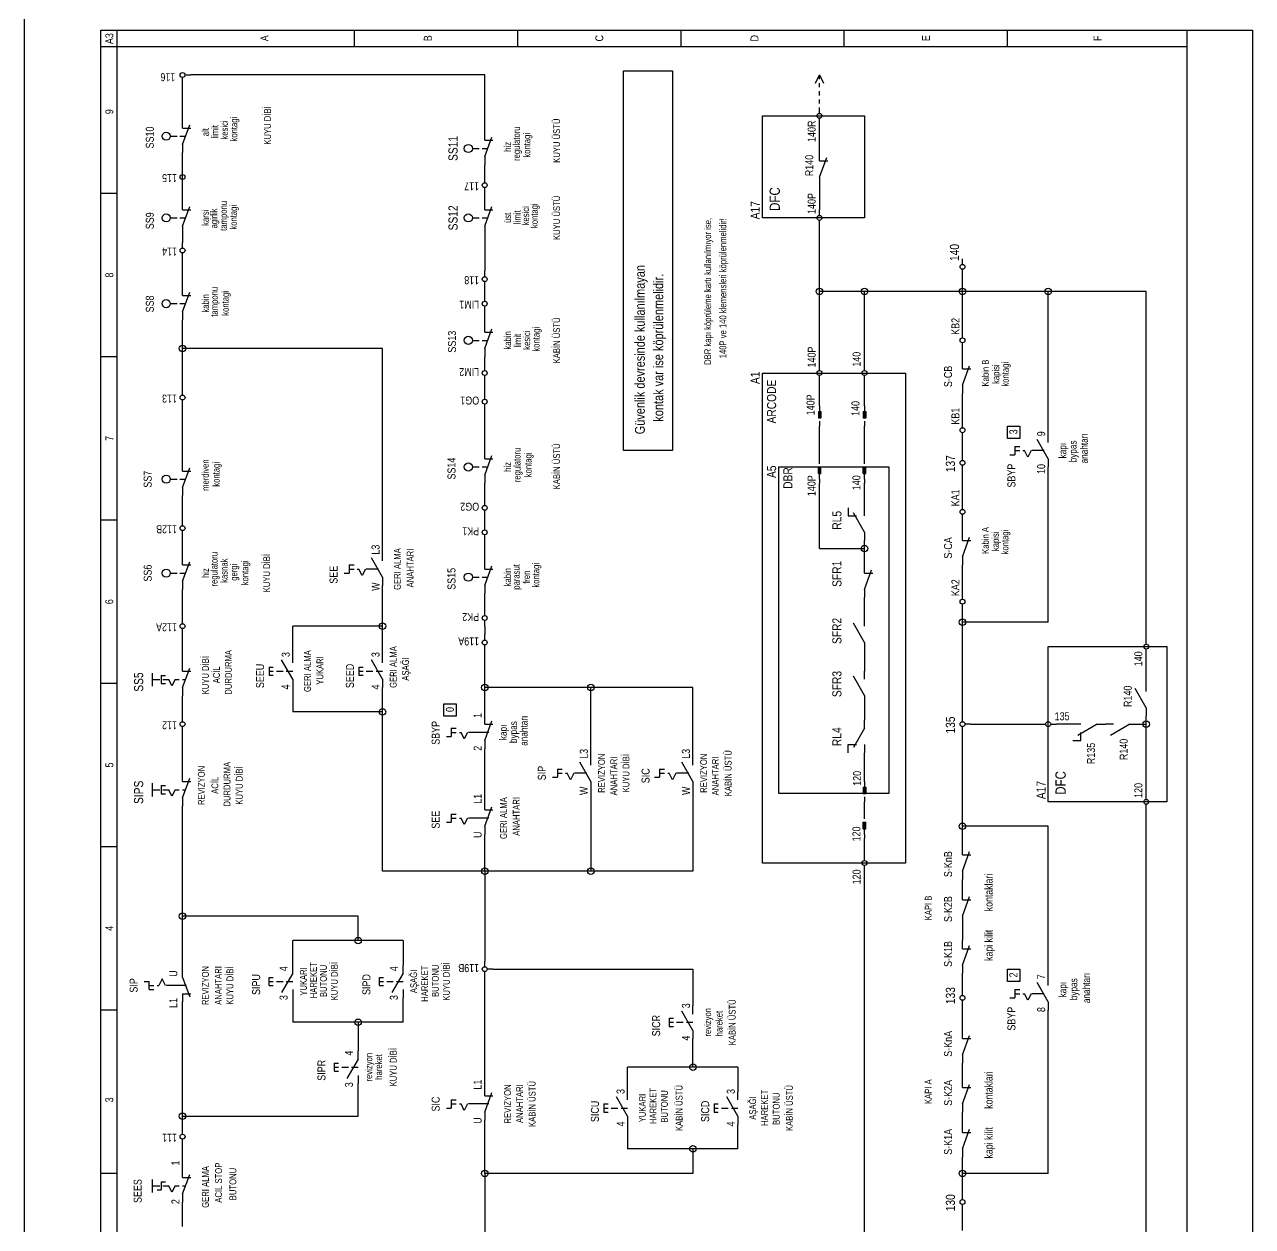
# Model space of a CAD drawing. Header units: centimetres. Extents: x 0 to 13208, y -30 to 2970.
# Drawn here: x 11093 to 11804, y 323 to 1019 of the extents above; entities that cross this region are included whole.
import ezdxf
from ezdxf.enums import TextEntityAlignment as Align

# ---------------------------------------------------------------- set-up
doc = ezdxf.new("R2010")
doc.units = ezdxf.units.CM
for name, color, linetype in [('SCOTT-CERCEVE', 7, 'CONTINUOUS'), ('SCOTT-ELEKTRIK', 3, 'CONTINUOUS'), ('SCOTT-ELEKTRIK-YAZI', 4, 'CONTINUOUS')]:
    doc.layers.add(name, color=color, linetype=linetype)
doc.styles.get("Standard").update_dxf_attribs({"font": 'arial.ttf', "width": 0.8})

msp = doc.modelspace()

# ---------------------------------------------------------------- linework, layer by layer
at = {"layer": 'SCOTT-CERCEVE'}
msp.add_line((11092.9, 0), (11092.9, 2970), dxfattribs=at)
at = {"layer": 'SCOTT-ELEKTRIK'}
for p, q in [((11137.09, 70.2), (11137.09, 1015.95)), ((11137.09, 1015.95), (11803.84, 1015.95)), ((11146.55, 79.66), (11146.55, 1015.95)), ((11283.68, 1015.95), (11283.68, 1006.5)), ((11378.25, 1015.95), (11378.25, 1006.5)), ((11472.83, 1015.95), (11472.83, 1006.5)), ((11567.41, 1006.5), (11567.41, 1015.95)), ((11661.98, 1006.5), (11661.98, 1015.95)), ((11766.01, 70.2), (11766.01, 1015.95)), ((11803.84, 1015.95), (11803.84, 70.2)), ((11137.09, 1006.5), (11766.01, 1006.5)), ((11184.38, 985.22), (11184.38, 988.53)), ((11185.79, 989.94), (11189.1, 989.94)), ((11359.34, 989.94), (11189.1, 989.94)), ((11359.34, 956.84), (11359.34, 989.94)), ((11439.73, 772.42), (11439.73, 992.31)), ((11439.73, 992.31), (11468.1, 992.31)), ((11468.1, 992.31), (11468.1, 772.42)), ((11550.86, 985.22), (11553.22, 989.94)), ((11553.22, 987.58), (11553.22, 989.94)), ((11553.22, 989.94), (11555.58, 985.22)), ((11184.38, 963.94), (11184.38, 985.22)), ((11553.22, 982.85), (11553.22, 985.22)), ((11553.22, 978.12), (11553.22, 980.49)), ((11553.22, 973.39), (11553.22, 975.76)), ((11553.22, 967.72), (11553.22, 971.03)), ((11184.38, 959.21), (11184.38, 963.94)), ((11184.38, 949.75), (11188.51, 961.1)), ((11520.12, 907.19), (11520.12, 966.3)), ((11520.12, 966.3), (11579.23, 966.3)), ((11553.22, 961.57), (11553.22, 964.88)), ((11553.22, 945.02), (11553.22, 961.57)), ((11579.23, 966.3), (11579.23, 907.19)), ((11177.29, 954.48), (11181.18, 954.48)), ((11182.86, 954.48), (11186.1, 954.48)), ((11184.38, 959.21), (11189.1, 959.21)), ((11359.34, 952.11), (11359.34, 956.84)), ((11359.34, 942.66), (11363.47, 954.01)), ((11184.38, 949.75), (11184.38, 945.02)), ((11352.25, 947.39), (11356.14, 947.39)), ((11357.83, 947.39), (11361.06, 947.39)), ((11359.34, 952.11), (11364.07, 952.11)), ((11184.38, 935.56), (11184.38, 945.02)), ((11359.34, 942.66), (11359.34, 937.93)), ((11553.22, 940.29), (11553.22, 945.02)), ((11553.22, 930.84), (11557.35, 942.18)), ((11553.22, 940.29), (11557.95, 940.29)), ((11184.38, 932.25), (11184.38, 935.56)), ((11184.38, 926.11), (11184.38, 933.2)), ((11359.34, 930.84), (11359.34, 937.93)), ((11184.38, 926.11), (11184.38, 929.42)), ((11184.38, 916.65), (11184.38, 926.11)), ((11359.34, 927.52), (11359.34, 930.84)), ((11359.34, 921.38), (11359.34, 924.69)), ((11553.22, 930.84), (11553.22, 926.11)), ((11553.22, 926.11), (11553.22, 911.92)), ((11146.55, 921.38), (11137.09, 921.38)), ((11359.34, 916.65), (11359.34, 921.38)), ((11184.38, 911.92), (11184.38, 916.65)), ((11184.38, 902.46), (11188.51, 913.81)), ((11184.38, 911.92), (11189.1, 911.92)), ((11359.34, 911.92), (11359.34, 916.65)), ((11359.34, 902.46), (11363.47, 913.81)), ((11359.34, 911.92), (11364.07, 911.92)), ((11553.22, 908.61), (11553.22, 911.92)), ((11177.29, 907.19), (11181.18, 907.19)), ((11182.86, 907.19), (11186.1, 907.19)), ((11352.25, 907.19), (11356.14, 907.19)), ((11357.83, 907.19), (11361.06, 907.19)), ((11579.23, 907.19), (11520.12, 907.19)), ((11553.22, 902.46), (11553.22, 905.77)), ((11184.38, 902.46), (11184.38, 897.73)), ((11184.38, 897.73), (11184.38, 893)), ((11359.34, 902.46), (11359.34, 897.73)), ((11359.34, 897.73), (11359.34, 876.45)), ((11553.22, 864.63), (11553.22, 902.46)), ((11184.38, 889.69), (11184.38, 893)), ((11184.38, 883.55), (11184.38, 886.86)), ((11184.38, 867), (11184.38, 883.55)), ((11184.38, 867), (11184.38, 883.55)), ((11635.97, 880.24), (11635.97, 883.55)), ((11359.34, 873.14), (11359.34, 876.45)), ((11635.97, 874.09), (11635.97, 877.4)), ((11359.34, 867), (11359.34, 870.31)), ((11635.97, 864.63), (11635.97, 874.09)), ((11184.38, 862.27), (11184.38, 867)), ((11184.38, 852.81), (11188.51, 864.16)), ((11184.38, 862.27), (11189.1, 862.27)), ((11359.34, 862.27), (11359.34, 867)), ((11359.34, 858.96), (11359.34, 862.27)), ((11553.22, 822.07), (11553.22, 864.63)), ((11579.23, 864.63), (11553.22, 864.63)), ((11579.23, 822.07), (11579.23, 864.63)), ((11635.97, 864.63), (11579.23, 864.63)), ((11635.97, 840.99), (11635.97, 864.63)), ((11685.62, 864.63), (11635.97, 864.63)), ((11685.62, 781.88), (11685.62, 864.63)), ((11742.37, 864.63), (11685.62, 864.63)), ((11742.37, 663.66), (11742.37, 864.63)), ((11177.29, 857.54), (11181.18, 857.54)), ((11182.86, 857.54), (11186.1, 857.54)), ((11359.34, 852.81), (11359.34, 856.12)), ((11184.38, 852.81), (11184.38, 848.08)), ((11184.38, 831.53), (11184.38, 848.08)), ((11359.34, 845.72), (11359.34, 852.81)), ((11359.34, 840.99), (11359.34, 845.72)), ((11359.34, 831.53), (11363.47, 842.88)), ((11359.34, 840.99), (11364.07, 840.99)), ((11635.97, 837.68), (11635.97, 840.99)), ((11352.25, 836.26), (11356.14, 836.26)), ((11357.83, 836.26), (11361.06, 836.26)), ((11635.97, 831.53), (11635.97, 834.84)), ((11146.55, 826.8), (11137.09, 826.8)), ((11300.23, 831.53), (11184.38, 831.53)), ((11184.38, 807.89), (11184.38, 831.53)), ((11300.23, 713.31), (11300.23, 831.53)), ((11359.34, 831.53), (11359.34, 826.8)), ((11359.34, 822.07), (11359.34, 826.8)), ((11635.97, 824.44), (11635.97, 831.53)), ((11359.34, 818.76), (11359.34, 822.07)), ((11553.22, 818.76), (11553.22, 822.07)), ((11579.23, 818.76), (11579.23, 822.07)), ((11635.97, 819.71), (11635.97, 824.44)), ((11635.97, 810.25), (11640.1, 821.6)), ((11635.97, 819.71), (11640.7, 819.71)), ((11359.34, 812.62), (11359.34, 815.93)), ((11359.34, 805.52), (11359.34, 812.62)), ((11520.12, 533.62), (11520.12, 817.34)), ((11520.12, 817.34), (11602.87, 817.34)), ((11553.22, 812.62), (11553.22, 815.93)), ((11553.22, 800.79), (11553.22, 812.62)), ((11579.23, 812.62), (11579.23, 815.93)), ((11579.23, 800.79), (11579.23, 812.62)), ((11602.87, 817.34), (11602.87, 533.62)), ((11184.38, 804.58), (11184.38, 807.89)), ((11359.34, 802.21), (11359.34, 805.52)), ((11635.97, 810.25), (11635.97, 805.52)), ((11635.97, 788.97), (11635.97, 805.52)), ((11184.38, 798.43), (11184.38, 801.74)), ((11184.38, 765.33), (11184.38, 798.43)), ((11359.34, 796.07), (11359.34, 799.38)), ((11553.22, 798.43), (11553.22, 800.79)), ((11553.22, 798.43), (11553.22, 791.34)), ((11579.23, 798.43), (11579.23, 800.79)), ((11579.23, 798.43), (11579.23, 791.34)), ((11359.34, 772.42), (11359.34, 796.07)), ((11552.51, 795.12), (11552.51, 791.34)), ((11552.51, 795.12), (11553.93, 795.12)), ((11552.51, 791.34), (11553.93, 791.34)), ((11552.75, 795.12), (11552.75, 791.34)), ((11552.98, 795.12), (11552.98, 791.34)), ((11553.22, 789.44), (11553.22, 786.61)), ((11553.46, 795.12), (11553.46, 791.34)), ((11553.69, 795.12), (11553.69, 791.34)), ((11553.93, 795.12), (11553.93, 791.34)), ((11578.52, 795.12), (11578.52, 791.34)), ((11578.52, 795.12), (11579.94, 795.12)), ((11578.52, 791.34), (11579.94, 791.34)), ((11578.75, 795.12), (11578.75, 791.34)), ((11578.99, 795.12), (11578.99, 791.34)), ((11579.23, 789.44), (11579.23, 786.61)), ((11579.46, 795.12), (11579.46, 791.34)), ((11579.7, 795.12), (11579.7, 791.34)), ((11579.94, 795.12), (11579.94, 791.34)), ((11553.22, 767.69), (11553.22, 786.61)), ((11579.23, 767.69), (11579.23, 786.61)), ((11635.97, 785.66), (11635.97, 788.97)), ((11635.97, 779.51), (11635.97, 782.82)), ((11661.98, 779.51), (11661.98, 786.61)), ((11661.98, 786.61), (11669.07, 786.61)), ((11669.07, 786.61), (11669.07, 779.51)), ((11635.97, 770.06), (11635.97, 779.51)), ((11669.07, 779.51), (11661.98, 779.51)), ((11685.62, 767.69), (11679.17, 778.88)), ((11685.62, 777.15), (11685.62, 781.88)), ((11359.34, 767.69), (11359.34, 772.42)), ((11359.34, 758.23), (11363.47, 769.58)), ((11468.1, 772.42), (11439.73, 772.42)), ((11635.97, 766.75), (11635.97, 770.06)), ((11663.4, 770.06), (11666.24, 770.06)), ((11666.24, 774.79), (11669.07, 774.79)), ((11666.24, 774.79), (11666.24, 770.06)), ((11666.24, 772.42), (11669.07, 772.42)), ((11670.97, 772.42), (11671.91, 772.42)), ((11673.8, 768.64), (11671.91, 772.42)), ((11675.69, 772.42), (11673.8, 768.64)), ((11683.26, 772.42), (11676.17, 772.42)), ((11184.38, 760.6), (11184.38, 765.33)), ((11184.38, 751.14), (11188.51, 762.49)), ((11352.25, 762.96), (11356.14, 762.96)), ((11357.83, 762.96), (11361.06, 762.96)), ((11359.34, 767.69), (11364.07, 767.69)), ((11529.58, 573.81), (11529.58, 762.96)), ((11529.58, 762.96), (11593.41, 762.96)), ((11552.51, 762.96), (11553.93, 762.96)), ((11552.51, 759.18), (11552.51, 762.96)), ((11552.75, 759.18), (11552.75, 762.96)), ((11552.98, 759.18), (11552.98, 762.96)), ((11553.22, 764.86), (11553.22, 767.69)), ((11553.22, 755.87), (11553.22, 762.96)), ((11553.46, 759.18), (11553.46, 762.96)), ((11553.69, 759.18), (11553.69, 762.96)), ((11553.93, 759.18), (11553.93, 762.96)), ((11578.52, 762.96), (11579.94, 762.96)), ((11578.52, 759.18), (11578.52, 762.96)), ((11578.75, 759.18), (11578.75, 762.96)), ((11578.99, 759.18), (11578.99, 762.96)), ((11579.23, 764.86), (11579.23, 767.69)), ((11579.23, 755.87), (11579.23, 762.96)), ((11579.46, 759.18), (11579.46, 762.96)), ((11579.7, 759.18), (11579.7, 762.96)), ((11579.94, 759.18), (11579.94, 762.96)), ((11593.41, 762.96), (11593.41, 573.81)), ((11635.97, 760.6), (11635.97, 763.91)), ((11685.62, 767.69), (11685.62, 762.96)), ((11685.62, 673.12), (11685.62, 762.96)), ((11177.29, 755.87), (11181.18, 755.87)), ((11182.86, 755.87), (11186.1, 755.87)), ((11184.38, 760.6), (11189.1, 760.6)), ((11359.34, 758.23), (11359.34, 753.51)), ((11552.51, 759.18), (11553.93, 759.18)), ((11553.22, 755.87), (11553.22, 753.51)), ((11578.52, 759.18), (11579.94, 759.18)), ((11579.23, 755.87), (11579.23, 753.51)), ((11635.97, 741.68), (11635.97, 760.6)), ((11184.38, 751.14), (11184.38, 746.41)), ((11359.34, 744.05), (11359.34, 753.51)), ((11553.22, 715.68), (11553.22, 753.51)), ((11579.23, 739.32), (11579.23, 753.51)), ((11184.38, 732.23), (11184.38, 746.41)), ((11359.34, 740.74), (11359.34, 744.05)), ((11635.97, 738.37), (11635.97, 741.68)), ((11359.34, 734.59), (11359.34, 737.9)), ((11359.34, 729.86), (11359.34, 734.59)), ((11569.77, 739.32), (11569.77, 734.59)), ((11569.77, 734.59), (11574.5, 734.59)), ((11579.23, 725.13), (11572.77, 736.32)), ((11579.23, 734.59), (11579.23, 739.32)), ((11635.97, 732.23), (11635.97, 735.54)), ((11146.55, 732.23), (11137.09, 732.23)), ((11184.38, 728.92), (11184.38, 732.23)), ((11184.38, 722.77), (11184.38, 726.08)), ((11359.34, 726.55), (11359.34, 729.86)), ((11635.97, 725.13), (11635.97, 732.23)), ((11184.38, 710.95), (11184.38, 722.77)), ((11359.34, 720.4), (11359.34, 723.71)), ((11359.34, 708.58), (11359.34, 720.4)), ((11579.23, 725.13), (11579.23, 720.4)), ((11579.23, 715.68), (11579.23, 720.4)), ((11635.97, 720.4), (11635.97, 725.13)), ((11635.97, 710.95), (11640.1, 722.3)), ((11635.97, 720.4), (11640.7, 720.4)), ((11184.38, 706.22), (11184.38, 710.95)), ((11300.23, 708.58), (11300.23, 713.31)), ((11553.22, 715.68), (11579.23, 715.68)), ((11579.23, 706.22), (11579.23, 715.68)), ((11635.97, 710.95), (11635.97, 706.22)), ((11184.38, 696.76), (11188.51, 708.11)), ((11184.38, 706.22), (11189.1, 706.22)), ((11280.84, 706.22), (11283.68, 706.22)), ((11280.84, 706.22), (11280.84, 701.49)), ((11280.84, 703.85), (11283.68, 703.85)), ((11285.57, 703.85), (11286.52, 703.85)), ((11288.41, 700.07), (11286.52, 703.85)), ((11290.3, 703.85), (11288.41, 700.07)), ((11297.87, 703.85), (11290.77, 703.85)), ((11300.23, 699.13), (11293.77, 710.31)), ((11359.34, 703.85), (11359.34, 708.58)), ((11359.34, 694.4), (11363.47, 705.75)), ((11359.34, 703.85), (11364.07, 703.85)), ((11579.23, 701.49), (11579.23, 706.22)), ((11635.97, 689.67), (11635.97, 706.22)), ((11177.29, 701.49), (11181.18, 701.49)), ((11182.86, 701.49), (11186.1, 701.49)), ((11184.38, 696.76), (11184.38, 692.03)), ((11278, 701.49), (11280.84, 701.49)), ((11300.23, 699.13), (11300.23, 694.4)), ((11352.25, 699.13), (11356.14, 699.13)), ((11357.83, 699.13), (11361.06, 699.13)), ((11579.23, 692.03), (11583.36, 703.38)), ((11579.23, 701.49), (11583.96, 701.49)), ((11184.38, 675.48), (11184.38, 692.03)), ((11300.23, 670.75), (11300.23, 694.4)), ((11359.34, 694.4), (11359.34, 689.67)), ((11359.34, 680.21), (11359.34, 689.67)), ((11579.23, 692.03), (11579.23, 687.3)), ((11635.97, 686.36), (11635.97, 689.67)), ((11579.23, 675.48), (11579.23, 687.3)), ((11635.97, 680.21), (11635.97, 683.52)), ((11184.38, 672.17), (11184.38, 675.48)), ((11359.34, 676.9), (11359.34, 680.21)), ((11579.23, 670.75), (11579.23, 675.48)), ((11635.97, 673.12), (11635.97, 680.21)), ((11184.38, 666.02), (11184.38, 669.33)), ((11248.21, 654.2), (11248.21, 670.75)), ((11300.23, 670.75), (11248.21, 670.75)), ((11300.23, 654.2), (11300.23, 670.75)), ((11359.34, 670.75), (11359.34, 674.06)), ((11359.34, 670.75), (11359.34, 666.02)), ((11579.23, 661.3), (11572.77, 672.48)), ((11685.62, 673.12), (11635.97, 673.12)), ((11635.97, 618.74), (11635.97, 673.12)), ((11184.38, 649.38), (11184.38, 666.02)), ((11359.34, 662.71), (11359.34, 666.02)), ((11579.23, 661.3), (11579.23, 656.57)), ((11742.37, 660.35), (11742.37, 663.66)), ((11248.21, 649.47), (11248.21, 654.2)), ((11300.23, 649.47), (11300.23, 654.2)), ((11359.34, 656.57), (11359.34, 659.88)), ((11359.34, 635.29), (11359.34, 656.57)), ((11579.23, 656.57), (11579.23, 644.74)), ((11685.62, 569.08), (11685.62, 658.93)), ((11685.62, 658.93), (11754.19, 658.93)), ((11742.37, 654.2), (11742.37, 657.51)), ((11742.37, 637.65), (11742.37, 654.2)), ((11754.19, 658.93), (11754.19, 569.08)), ((11184.38, 644.65), (11184.38, 649.38)), ((11234.5, 647.11), (11236.86, 647.11)), ((11234.5, 647.11), (11234.5, 642.38)), ((11248.21, 640.02), (11241.75, 651.2)), ((11286.52, 647.11), (11288.88, 647.11)), ((11286.52, 647.11), (11286.52, 642.38)), ((11300.23, 640.02), (11293.77, 651.2)), ((11166.96, 636.06), (11166.96, 643.62)), ((11166.97, 639.92), (11171.13, 639.92)), ((11172.08, 642.29), (11174.44, 642.29)), ((11172.08, 642.29), (11172.08, 637.56)), ((11173.03, 639.92), (11176.34, 639.92)), ((11178.23, 636.14), (11176.34, 639.92)), ((11180.12, 639.92), (11178.23, 636.14)), ((11180.12, 639.92), (11182.48, 639.92)), ((11184.38, 635.19), (11188.51, 646.54)), ((11184.38, 644.65), (11189.1, 644.65)), ((11184.38, 639.92), (11186.08, 639.92)), ((11234.5, 644.74), (11236.86, 644.74)), ((11234.5, 642.38), (11236.86, 642.38)), ((11238.76, 644.74), (11242.54, 644.74)), ((11244.43, 644.74), (11248.21, 644.74)), ((11248.21, 640.02), (11248.21, 635.29)), ((11286.52, 644.74), (11288.88, 644.74)), ((11286.52, 642.38), (11288.88, 642.38)), ((11290.77, 644.74), (11294.56, 644.74)), ((11296.45, 644.74), (11300.23, 644.74)), ((11300.23, 640.02), (11300.23, 635.29)), ((11579.23, 630.56), (11572.77, 641.75)), ((11579.23, 640.02), (11579.23, 644.74)), ((11146.55, 637.65), (11137.09, 637.65)), ((11172.08, 637.56), (11174.44, 637.56)), ((11184.38, 635.19), (11184.38, 630.46)), ((11248.21, 635.29), (11248.21, 621.1)), ((11300.23, 621.1), (11300.23, 635.29)), ((11359.34, 618.74), (11359.34, 635.29)), ((11420.81, 635.29), (11359.34, 635.29)), ((11479.92, 635.29), (11420.81, 635.29)), ((11420.81, 595.09), (11420.81, 635.29)), ((11479.92, 595.09), (11479.92, 635.29)), ((11742.37, 623.46), (11735.91, 634.65)), ((11742.37, 632.92), (11742.37, 637.65)), ((11184.38, 618.74), (11184.38, 630.46)), ((11335.7, 618.74), (11335.7, 625.83)), ((11335.7, 625.83), (11342.79, 625.83)), ((11342.79, 625.83), (11342.79, 618.74)), ((11579.23, 630.56), (11579.23, 625.83)), ((11579.23, 625.83), (11579.23, 616.37)), ((11184.38, 615.43), (11184.38, 618.74)), ((11300.23, 621.1), (11248.21, 621.1)), ((11300.23, 528.89), (11300.23, 621.1)), ((11342.79, 618.74), (11335.7, 618.74)), ((11359.34, 614.01), (11359.34, 618.74)), ((11635.97, 615.43), (11635.97, 618.74)), ((11742.37, 623.46), (11742.37, 618.74)), ((11742.37, 614.01), (11742.37, 618.74)), ((11184.38, 609.28), (11184.38, 612.59)), ((11339.95, 611.64), (11342.79, 611.64)), ((11339.95, 611.64), (11339.95, 606.91)), ((11359.34, 604.55), (11363.47, 615.9)), ((11359.34, 614.01), (11364.07, 614.01)), ((11579.23, 611.64), (11572.77, 600.45)), ((11579.23, 611.64), (11579.23, 616.37)), ((11635.97, 609.28), (11635.97, 612.59)), ((11640.7, 614.01), (11637.39, 614.01)), ((11640.7, 614.01), (11680.9, 614.01)), ((11680.9, 614.01), (11684.21, 614.01)), ((11687.04, 614.01), (11690.35, 614.01)), ((11699.81, 614.01), (11690.35, 614.01)), ((11704.54, 614.01), (11699.81, 614.01)), ((11714, 614.01), (11702.81, 607.55)), ((11714, 614.01), (11718.73, 614.01)), ((11723.46, 614.01), (11718.73, 614.01)), ((11732.91, 614.01), (11721.72, 607.55)), ((11732.91, 614.01), (11737.64, 614.01)), ((11737.64, 614.01), (11742.37, 614.01)), ((11742.37, 573.81), (11742.37, 614.01)), ((11184.38, 585.54), (11184.38, 609.28)), ((11337.11, 606.91), (11339.95, 606.91)), ((11339.95, 609.28), (11342.79, 609.28)), ((11344.68, 609.28), (11345.63, 609.28)), ((11347.52, 605.5), (11345.63, 609.28)), ((11349.41, 609.28), (11347.52, 605.5)), ((11361.7, 609.28), (11349.88, 609.28)), ((11359.34, 604.55), (11359.34, 599.82)), ((11635.97, 554.9), (11635.97, 609.28)), ((11699.81, 604.55), (11704.54, 604.55)), ((11704.54, 604.55), (11704.54, 609.28)), ((11359.34, 569.08), (11359.34, 599.82)), ((11569.77, 597.46), (11569.77, 602.19)), ((11569.77, 602.19), (11574.5, 602.19)), ((11579.23, 602.19), (11579.23, 597.46)), ((11579.23, 583.27), (11579.23, 597.46)), ((11420.81, 580.91), (11414.35, 592.09)), ((11420.81, 590.36), (11420.81, 595.09)), ((11479.92, 580.91), (11473.46, 592.09)), ((11479.92, 590.36), (11479.92, 595.09)), ((11184.38, 580.81), (11184.38, 585.54)), ((11398.59, 583.27), (11401.43, 583.27)), ((11401.43, 588), (11404.26, 588)), ((11401.43, 588), (11401.43, 583.27)), ((11401.43, 585.63), (11404.26, 585.63)), ((11406.15, 585.63), (11407.1, 585.63)), ((11408.99, 581.85), (11407.1, 585.63)), ((11410.88, 585.63), (11408.99, 581.85)), ((11418.45, 585.63), (11411.36, 585.63)), ((11457.7, 583.27), (11460.54, 583.27)), ((11460.54, 588), (11463.37, 588)), ((11460.54, 588), (11460.54, 583.27)), ((11460.54, 585.63), (11463.37, 585.63)), ((11465.26, 585.63), (11466.21, 585.63)), ((11468.1, 581.85), (11466.21, 585.63)), ((11469.99, 585.63), (11468.1, 581.85)), ((11477.56, 585.63), (11470.47, 585.63)), ((11579.23, 580.91), (11579.23, 583.27)), ((11166.96, 572.22), (11166.96, 579.79)), ((11166.97, 576.08), (11171.13, 576.08)), ((11172.08, 578.45), (11174.44, 578.45)), ((11172.08, 578.45), (11172.08, 573.72)), ((11173.03, 576.08), (11176.34, 576.08)), ((11178.23, 572.3), (11176.34, 576.08)), ((11180.12, 576.08), (11178.23, 572.3)), ((11180.12, 576.08), (11182.48, 576.08)), ((11184.38, 571.35), (11188.51, 582.7)), ((11184.38, 580.81), (11189.1, 580.81)), ((11184.38, 576.08), (11186.08, 576.08)), ((11420.81, 580.91), (11420.81, 576.18)), ((11420.81, 576.18), (11420.81, 528.89)), ((11479.92, 580.91), (11479.92, 576.18)), ((11479.92, 576.18), (11479.92, 528.89)), ((11578.52, 577.6), (11578.52, 573.81)), ((11578.52, 577.6), (11579.94, 577.6)), ((11578.75, 577.6), (11578.75, 573.81)), ((11578.99, 577.6), (11578.99, 573.81)), ((11579.23, 580.91), (11579.23, 573.81)), ((11579.46, 577.6), (11579.46, 573.81)), ((11579.7, 577.6), (11579.7, 573.81)), ((11579.94, 577.6), (11579.94, 573.81)), ((11172.08, 573.72), (11174.44, 573.72)), ((11184.38, 571.35), (11184.38, 566.63)), ((11359.34, 564.36), (11359.34, 569.08)), ((11593.41, 573.81), (11529.58, 573.81)), ((11578.52, 573.81), (11579.94, 573.81)), ((11579.23, 571.92), (11579.23, 569.08)), ((11579.23, 561.99), (11579.23, 569.08)), ((11754.19, 569.08), (11685.62, 569.08)), ((11742.37, 570.5), (11742.37, 573.81)), ((11184.38, 502.88), (11184.38, 566.63)), ((11339.95, 561.99), (11342.79, 561.99)), ((11339.95, 561.99), (11339.95, 557.26)), ((11359.34, 554.9), (11363.47, 566.25)), ((11359.34, 564.36), (11364.07, 564.36)), ((11579.23, 559.15), (11579.23, 561.99)), ((11742.37, 564.36), (11742.37, 567.67)), ((11742.37, 117.49), (11742.37, 564.36)), ((11337.11, 557.26), (11339.95, 557.26)), ((11339.95, 559.63), (11342.79, 559.63)), ((11344.68, 559.63), (11345.63, 559.63)), ((11347.52, 555.84), (11345.63, 559.63)), ((11349.41, 559.63), (11347.52, 555.84)), ((11361.7, 559.63), (11349.88, 559.63)), ((11359.34, 554.9), (11359.34, 550.17)), ((11578.52, 557.26), (11579.94, 557.26)), ((11578.52, 553.48), (11578.52, 557.26)), ((11578.75, 553.48), (11578.75, 557.26)), ((11578.99, 553.48), (11578.99, 557.26)), ((11579.23, 550.17), (11579.23, 557.26)), ((11579.46, 553.48), (11579.46, 557.26)), ((11579.7, 553.48), (11579.7, 557.26)), ((11579.94, 553.48), (11579.94, 557.26)), ((11685.62, 554.9), (11635.97, 554.9)), ((11635.97, 543.08), (11635.97, 554.9)), ((11685.62, 467.42), (11685.62, 554.9)), ((11359.34, 528.89), (11359.34, 550.17)), ((11359.34, 528.89), (11359.34, 550.17)), ((11359.34, 528.89), (11359.34, 550.17)), ((11578.52, 553.48), (11579.94, 553.48)), ((11579.23, 550.17), (11579.23, 547.8)), ((11579.23, 538.35), (11579.23, 547.8)), ((11146.55, 543.08), (11137.09, 543.08)), ((11635.97, 538.35), (11635.97, 543.08)), ((11602.87, 533.62), (11520.12, 533.62)), ((11579.23, 535.04), (11579.23, 538.35)), ((11635.97, 528.89), (11640.1, 540.24)), ((11635.97, 538.35), (11640.7, 538.35)), ((11359.34, 528.89), (11300.23, 528.89)), ((11420.81, 528.89), (11359.34, 528.89)), ((11359.34, 528.89), (11359.34, 476.87)), ((11479.92, 528.89), (11420.81, 528.89)), ((11579.23, 528.89), (11579.23, 532.2)), ((11579.23, 117.49), (11579.23, 528.89)), ((11635.97, 528.89), (11635.97, 524.16)), ((11635.97, 517.07), (11635.97, 524.16)), ((11635.97, 512.34), (11635.97, 517.07)), ((11635.97, 502.88), (11640.1, 514.23)), ((11635.97, 512.34), (11640.7, 512.34)), ((11286.04, 502.88), (11184.38, 502.88)), ((11184.38, 472.14), (11184.38, 502.88)), ((11286.04, 488.69), (11286.04, 502.88)), ((11635.97, 502.88), (11635.97, 498.15)), ((11635.97, 498.15), (11635.97, 488.69)), ((11248.21, 474.51), (11248.21, 488.69)), ((11286.04, 488.69), (11248.21, 488.69)), ((11312.05, 488.69), (11286.04, 488.69)), ((11312.05, 488.69), (11312.05, 474.51)), ((11635.97, 483.97), (11635.97, 488.69)), ((11635.97, 474.51), (11640.1, 485.86)), ((11635.97, 483.97), (11640.7, 483.97)), ((11359.34, 473.56), (11359.34, 476.87)), ((11184.38, 467.42), (11184.38, 472.14)), ((11248.21, 469.78), (11241.75, 458.59)), ((11248.21, 469.78), (11248.21, 474.51)), ((11312.05, 469.78), (11305.59, 458.59)), ((11312.05, 469.78), (11312.05, 474.51)), ((11359.34, 467.42), (11359.34, 470.73)), ((11364.07, 472.14), (11360.76, 472.14)), ((11364.07, 472.14), (11479.92, 472.14)), ((11479.92, 472.14), (11479.92, 450.86)), ((11635.97, 474.51), (11635.97, 469.78)), ((11635.97, 460.32), (11635.97, 469.78)), ((11661.98, 465.05), (11661.98, 472.14)), ((11661.98, 472.14), (11669.07, 472.14)), ((11669.07, 472.14), (11669.07, 465.05)), ((11162.15, 465.05), (11164.99, 465.05)), ((11164.99, 460.32), (11164.99, 465.05)), ((11164.99, 462.69), (11167.82, 462.69)), ((11169.72, 462.69), (11170.66, 462.69)), ((11172.55, 466.47), (11170.66, 462.69)), ((11174.44, 462.69), (11172.55, 466.47)), ((11186.74, 462.69), (11174.92, 462.69)), ((11184.38, 467.42), (11188.51, 456.07)), ((11234.5, 467.42), (11236.86, 467.42)), ((11234.5, 462.69), (11234.5, 467.42)), ((11234.5, 465.05), (11236.86, 465.05)), ((11234.5, 462.69), (11236.86, 462.69)), ((11238.76, 465.05), (11242.54, 465.05)), ((11244.43, 465.05), (11248.21, 465.05)), ((11298.34, 467.42), (11300.7, 467.42)), ((11298.34, 462.69), (11298.34, 467.42)), ((11298.34, 465.05), (11300.7, 465.05)), ((11298.34, 462.69), (11300.7, 462.69)), ((11302.59, 465.05), (11306.38, 465.05)), ((11308.27, 465.05), (11312.05, 465.05)), ((11359.34, 403.58), (11359.34, 467.42)), ((11669.07, 465.05), (11661.98, 465.05)), ((11685.62, 453.23), (11679.17, 464.42)), ((11685.62, 462.69), (11685.62, 467.42)), ((11164.99, 460.32), (11167.82, 460.32)), ((11184.38, 457.96), (11184.38, 453.23)), ((11184.38, 457.96), (11189.1, 457.96)), ((11248.21, 460.32), (11248.21, 455.59)), ((11248.21, 455.59), (11248.21, 441.41)), ((11312.05, 460.32), (11312.05, 455.59)), ((11312.05, 441.41), (11312.05, 455.59)), ((11635.97, 457.01), (11635.97, 460.32)), ((11663.4, 455.59), (11666.24, 455.59)), ((11666.24, 460.32), (11669.07, 460.32)), ((11666.24, 460.32), (11666.24, 455.59)), ((11666.24, 457.96), (11669.07, 457.96)), ((11670.97, 457.96), (11671.91, 457.96)), ((11673.8, 454.17), (11671.91, 457.96)), ((11675.69, 457.96), (11673.8, 454.17)), ((11683.26, 457.96), (11676.17, 457.96)), ((11146.55, 448.5), (11137.09, 448.5)), ((11184.38, 387.03), (11184.38, 453.23)), ((11479.92, 446.14), (11479.92, 450.86)), ((11635.97, 450.86), (11635.97, 454.17)), ((11635.97, 436.68), (11635.97, 450.86)), ((11685.62, 453.23), (11685.62, 448.5)), ((11685.62, 353.92), (11685.62, 448.5)), ((11286.04, 441.41), (11248.21, 441.41)), ((11286.04, 441.41), (11286.04, 424.86)), ((11312.05, 441.41), (11286.04, 441.41)), ((11466.21, 443.77), (11468.57, 443.77)), ((11466.21, 443.77), (11466.21, 439.04)), ((11466.21, 441.41), (11468.57, 441.41)), ((11470.47, 441.41), (11474.25, 441.41)), ((11479.92, 436.68), (11473.46, 447.87)), ((11476.14, 441.41), (11479.92, 441.41)), ((11466.21, 439.04), (11468.57, 439.04)), ((11479.92, 436.68), (11479.92, 431.95)), ((11635.97, 431.95), (11635.97, 436.68)), ((11635.97, 422.49), (11640.1, 433.84)), ((11479.92, 415.4), (11479.92, 431.95)), ((11635.97, 431.95), (11640.7, 431.95)), ((11286.04, 420.13), (11279.58, 408.94)), ((11286.04, 420.13), (11286.04, 424.86)), ((11635.97, 422.49), (11635.97, 417.76)), ((11272.33, 417.76), (11274.69, 417.76)), ((11272.33, 413.03), (11272.33, 417.76)), ((11272.33, 415.4), (11274.69, 415.4)), ((11272.33, 413.03), (11274.69, 413.03)), ((11276.59, 415.4), (11280.37, 415.4)), ((11282.26, 415.4), (11286.04, 415.4)), ((11442.09, 401.21), (11442.09, 415.4)), ((11479.92, 415.4), (11442.09, 415.4)), ((11505.93, 415.4), (11479.92, 415.4)), ((11505.93, 415.4), (11505.93, 401.21)), ((11635.97, 408.31), (11635.97, 417.76)), ((11286.04, 410.67), (11286.04, 405.94)), ((11286.04, 387.03), (11286.04, 405.94)), ((11635.97, 403.58), (11635.97, 408.31)), ((11635.97, 394.12), (11640.1, 405.47)), ((11359.34, 398.85), (11359.34, 403.58)), ((11359.34, 389.39), (11363.47, 400.74)), ((11359.34, 398.85), (11364.07, 398.85)), ((11442.09, 387.03), (11435.63, 398.21)), ((11442.09, 396.48), (11442.09, 401.21)), ((11505.93, 387.03), (11499.47, 398.21)), ((11505.93, 396.48), (11505.93, 401.21)), ((11635.97, 403.58), (11640.7, 403.58)), ((11337.11, 391.76), (11339.95, 391.76)), ((11339.95, 396.48), (11342.79, 396.48)), ((11339.95, 396.48), (11339.95, 391.76)), ((11339.95, 394.12), (11342.79, 394.12)), ((11344.68, 394.12), (11345.63, 394.12)), ((11347.52, 390.34), (11345.63, 394.12)), ((11349.41, 394.12), (11347.52, 390.34)), ((11361.7, 394.12), (11349.88, 394.12)), ((11428.38, 394.12), (11430.74, 394.12)), ((11428.38, 394.12), (11428.38, 389.39)), ((11428.38, 391.76), (11430.74, 391.76)), ((11432.64, 391.76), (11436.42, 391.76)), ((11438.31, 391.76), (11442.09, 391.76)), ((11492.22, 394.12), (11494.58, 394.12)), ((11492.22, 394.12), (11492.22, 389.39)), ((11492.22, 391.76), (11494.58, 391.76)), ((11496.47, 391.76), (11500.26, 391.76)), ((11502.15, 391.76), (11505.93, 391.76)), ((11635.97, 394.12), (11635.97, 389.39)), ((11184.38, 387.03), (11286.04, 387.03)), ((11184.38, 379.93), (11184.38, 387.03)), ((11184.38, 379.93), (11184.38, 387.03)), ((11359.34, 389.39), (11359.34, 384.66)), ((11359.34, 353.92), (11359.34, 384.66)), ((11428.38, 389.39), (11430.74, 389.39)), ((11442.09, 387.03), (11442.09, 382.3)), ((11492.22, 389.39), (11494.58, 389.39)), ((11505.93, 387.03), (11505.93, 382.3)), ((11635.97, 382.3), (11635.97, 389.39)), ((11184.38, 376.62), (11184.38, 379.93)), ((11184.38, 377.57), (11184.38, 379.93)), ((11442.09, 382.3), (11442.09, 368.11)), ((11505.93, 368.11), (11505.93, 382.3)), ((11635.97, 377.57), (11635.97, 382.3)), ((11635.97, 368.11), (11640.1, 379.46)), ((11635.97, 377.57), (11640.7, 377.57)), ((11184.38, 370.48), (11184.38, 373.79)), ((11184.38, 356.19), (11184.38, 370.48)), ((11479.92, 368.11), (11442.09, 368.11)), ((11479.92, 368.11), (11479.92, 353.92)), ((11505.93, 368.11), (11479.92, 368.11)), ((11635.97, 368.11), (11635.97, 363.38)), ((11635.97, 353.92), (11635.97, 363.38)), ((11184.38, 351.47), (11184.38, 356.19)), ((11146.55, 353.92), (11137.09, 353.92)), ((11166.96, 342.87), (11166.96, 350.44)), ((11172.08, 349.1), (11174.44, 349.1)), ((11172.08, 349.1), (11172.08, 344.37)), ((11184.38, 342.01), (11188.51, 353.36)), ((11184.38, 351.47), (11189.1, 351.47)), ((11479.92, 353.92), (11359.34, 353.92)), ((11359.34, 353.92), (11359.34, 294.72)), ((11685.62, 353.92), (11635.97, 353.92)), ((11635.97, 342.1), (11635.97, 353.92)), ((11166.97, 346.74), (11171.13, 346.74)), ((11169.72, 344.37), (11172.08, 344.37)), ((11173.03, 346.74), (11176.34, 346.74)), ((11178.23, 342.95), (11176.34, 346.74)), ((11180.12, 346.74), (11178.23, 342.95)), ((11180.12, 346.74), (11182.48, 346.74)), ((11184.38, 346.74), (11186.08, 346.74)), ((11184.38, 342.01), (11184.38, 337.28)), ((11635.97, 338.79), (11635.97, 342.1)), ((11184.38, 323.19), (11184.38, 337.28)), ((11635.97, 332.65), (11635.97, 335.96)), ((11635.97, 320.82), (11635.97, 332.65))]:
    msp.add_line(p, q, dxfattribs=at)
for centre, radius in [((11184.38, 989.94), 1.42), ((11553.22, 966.3), 1.42), ((11174.92, 954.48), 2.36), ((11349.88, 947.39), 2.36), ((11184.38, 930.84), 1.42), ((11359.34, 926.11), 1.42), ((11174.92, 907.19), 2.36), ((11349.88, 907.19), 2.36), ((11553.22, 907.19), 1.42), ((11184.38, 888.28), 1.42), ((11635.97, 878.82), 1.42), ((11359.34, 871.73), 1.42), ((11553.22, 864.63), 1.89), ((11579.23, 864.63), 1.89), ((11635.97, 864.63), 1.89), ((11685.62, 864.63), 1.89), ((11174.92, 857.54), 2.36), ((11359.34, 857.54), 1.42), ((11184.38, 831.53), 1.89), ((11349.88, 836.26), 2.36), ((11635.97, 836.26), 1.42), ((11359.34, 817.34), 1.42), ((11553.22, 817.34), 1.42), ((11579.23, 817.34), 1.42), ((11184.38, 803.16), 1.42), ((11359.34, 800.79), 1.42), ((11635.97, 784.24), 1.42), ((11349.88, 762.96), 2.36), ((11635.97, 765.33), 1.42), ((11174.92, 755.87), 2.36), ((11359.34, 739.32), 1.42), ((11635.97, 736.96), 1.42), ((11184.38, 727.5), 1.42), ((11359.34, 725.13), 1.42), ((11579.23, 715.68), 1.89), ((11174.92, 701.49), 2.36), ((11349.88, 699.13), 2.36), ((11635.97, 684.94), 1.42), ((11359.34, 675.48), 1.42), ((11184.38, 670.75), 1.42), ((11300.23, 670.75), 1.89), ((11635.97, 673.12), 1.89), ((11359.34, 661.3), 1.42), ((11742.37, 658.93), 1.42), ((11359.34, 635.29), 1.89), ((11420.81, 635.29), 1.89), ((11300.23, 621.1), 1.89), ((11184.38, 614.01), 1.42), ((11635.97, 614.01), 1.42), ((11635.97, 614.01), 1.42), ((11685.62, 614.01), 1.42), ((11742.37, 614.01), 1.89), ((11742.37, 569.08), 1.42), ((11635.97, 554.9), 1.89), ((11579.23, 533.62), 1.42), ((11359.34, 528.89), 1.89), ((11420.81, 528.89), 1.89), ((11184.38, 502.88), 1.89), ((11286.04, 488.69), 1.89), ((11359.34, 472.14), 1.42), ((11635.97, 455.59), 1.42), ((11286.04, 441.41), 1.89), ((11479.92, 415.4), 1.89), ((11184.38, 387.03), 1.89), ((11184.38, 375.2), 1.42), ((11479.92, 368.11), 1.89), ((11359.34, 353.92), 1.89), ((11635.97, 353.92), 1.89), ((11635.97, 337.37), 1.42)]:
    msp.add_circle(centre, radius, dxfattribs=at)

# ---------------------------------------------------------------- texts
at = {"layer": 'SCOTT-ELEKTRIK-YAZI', "width": 0.8}
for s, height, rotation, p in [('A3', 4.634, 90, (11144.28, 1007.82)), ('116', 4.634, 180, (11180.21, 990.98)), ('115', 4.634, 180, (11181.16, 932.54)), ('117', 4.634, 180, (11356.12, 927.81)), ('DFC', 5.958, 90, (11530.24, 911.26)), ('140P', 4.634, 90, (11550.95, 909.46)), ('A17', 5.296, 90, (11518.6, 906.34)), ('114', 4.634, 180, (11181.16, 889.98)), ('140', 5.296, 90, (11633.99, 882.22)), ('Güvenlik devresinde kullanılmayan', 5.6745, 90, (11452.02, 781.88)), ('118', 4.634, 180, (11356.12, 873.43)), ('kontak var ise köprülenmelidir.', 5.6745, 90, (11462.67, 789.18)), ('LIM1', 4.634, 180, (11356.12, 859.24)), ('KB2', 4.634, 90, (11634.18, 839.48)), ('140P', 4.634, 90, (11550.95, 820.56)), ('140', 4.634, 90, (11576.96, 821.03)), ('LIM2', 4.634, 180, (11356.12, 820.28)), ('S-CB', 4.634, 90, (11629.92, 809.21)), ('113', 4.634, 180, (11181.16, 804.86)), ('OG1', 4.634, 180, (11356.12, 803.73)), ('KB1', 4.634, 90, (11634.18, 787.46)), ('9', 4.63, 90, (11683.83, 780.74)), ('DBR', 5.296, 90, (11537.52, 750.29)), ('KA1', 4.634, 90, (11634.18, 740.17)), ('OG2', 4.634, 180, (11356.12, 742.25)), ('RL5', 5.296, 90, (11565.89, 726.65)), ('112B', 4.634, 180, (11181.16, 729.2)), ('PK1', 4.634, 180, (11356.12, 728.07)), ('S-CA', 4.634, 90, (11629.92, 709.91)), ('L3', 4.634, 90, (11298.43, 712.18)), ('SFR1', 5.296, 90, (11565.89, 693.55)), ('KA2', 4.634, 90, (11634.18, 688.15)), ('PK2', 4.634, 180, (11356.12, 678.41)), ('112A', 4.634, 180, (11181.16, 672.45)), ('SFR2', 5.296, 90, (11565.89, 660.44)), ('119A', 4.634, 180, (11356.12, 664.23)), ('3', 4.63, 90, (11246.42, 652.88)), ('3', 4.63, 90, (11298.43, 652.88)), ('SFR3', 5.296, 90, (11565.89, 629.71)), ('1', 4.63, 90, (11357.54, 617.6)), ('112', 4.634, 180, (11181.16, 615.71)), ('RL4', 5.296, 90, (11565.89, 601.33)), ('L3', 4.634, 90, (11419.02, 593.96)), ('L3', 4.634, 90, (11478.13, 593.96)), ('DFC', 5.958, 90, (11695.74, 573.15)), ('A17', 5.296, 90, (11684.11, 570.6)), ('120', 4.634, 90, (11740.1, 571.35)), ('L1', 4.634, 90, (11357.54, 567.95)), ('S-KnB', 4.634, 90, (11629.92, 525.48)), ('kontaklari', 4.54, 90, (11653.37, 505.7)), ('S-K2B', 4.634, 90, (11629.92, 499.48)), ('kapi kilit', 4.54, 90, (11653.37, 476.93)), ('S-K1B', 4.634, 90, (11629.92, 473.47)), ('119B', 4.634, 180, (11356.12, 475.08)), ('7', 4.63, 90, (11683.83, 466.28)), ('L1', 4.634, 90, (11181.35, 449.73)), ('3', 4.63, 90, (11245.19, 454.27)), ('3', 4.63, 90, (11309.03, 454.27)), ('133', 5.296, 90, (11631.62, 451.91)), ('3', 4.63, 90, (11478.13, 449.54)), ('S-KnA', 4.634, 90, (11629.92, 421.45)), ('4', 4.63, 90, (11283.02, 422.11)), ('kontaklari', 4.54, 90, (11653.37, 391.3)), ('L1', 4.634, 90, (11357.54, 402.44)), ('S-K2A', 4.634, 90, (11629.92, 393.08)), ('3', 4.63, 90, (11440.3, 399.89)), ('3', 4.63, 90, (11504.13, 399.89)), ('111', 4.634, 180, (11181.16, 376.91)), ('S-K1A', 4.634, 90, (11629.92, 364.71)), ('kapi kilit', 4.54, 90, (11653.37, 362.53)), ('1', 4.63, 90, (11182.58, 358.46)), ('GERI ALMA', 3.972, 90, (11199.6, 333.97)), ('ACIL STOP', 3.972, 90, (11207.21, 336.94)), ('BUTONU', 3.972, 90, (11215.48, 338.38))]:
    msp.add_text(s, height=height, rotation=rotation, dxfattribs=at).set_placement(p)
for s, height, p in [('A', 4.63, (11234.12, 1011.22)), ('B', 4.63, (11328.7, 1011.22)), ('C', 4.63, (11428, 1011.22)), ('D', 4.63, (11517.85, 1011.22)), ('E', 4.63, (11617.15, 1011.22)), ('F', 4.63, (11716.46, 1011.22)), ('9', 4.63, (11144.28, 968.67)), ('KUYU DİBİ', 3.972, (11235.56, 960.72)), ('limit', 3.972, (11205.06, 957.02)), ('kesici', 3.972, (11210.59, 958.11)), ('kontagi', 3.972, (11216.11, 958.59)), ('regulatoru', 3.972, (11379.73, 950.15)), ('KUYU ÜSTÜ', 3.972, (11402.94, 951.89)), ('alt', 3.972, (11199.59, 956.84)), ('SS11', 5.296, (11343.64, 947.39)), ('kontagi', 3.972, (11385.73, 949.22)), ('hiz', 3.972, (11374.57, 948.33)), ('KUYU ÜSTÜ', 3.972, (11402.94, 907.19)), ('karsi', 3.972, (11199.59, 907.26)), ('agirlik', 3.972, (11204.5, 906.86)), ('tamponu', 3.972, (11210.02, 908.36)), ('kontagi', 3.972, (11215.8, 907.53)), ('SS12', 5.296, (11343.64, 907.19)), ('üst', 3.972, (11374.57, 907.19)), ('limit', 3.972, (11380.09, 907.58)), ('kesici', 3.972, (11385.03, 908.42)), ('kontagi', 3.972, (11390.04, 908.44)), ('DBR kapı köprüleme kartı kullanılmıyor ise,', 3.9722, (11490.42, 864.63)), ('140P ve 140 klemensleri köprülenmelidir!', 3.9722, (11499.21, 866.45)), ('8', 4.63, (11144.28, 874.09)), ('SS8', 4.634, (11167.73, 857.35)), ('kabin', 3.972, (11199.61, 857.67)), ('tamponu', 3.972, (11204.76, 858.6)), ('kontagi', 3.972, (11211.12, 857.71)), ('KABİN ÜSTÜ', 3.972, (11402.94, 836.26)), ('kabin', 3.972, (11374.57, 836.26)), ('limit', 3.972, (11380.32, 836.11)), ('kesici', 3.972, (11385.63, 836.4)), ('kontagi', 3.972, (11391.09, 836.91)), ('Kabin B', 3.972, (11651.2, 817.34)), ('kapisi', 3.972, (11657.27, 816.69)), ('kontagi', 3.972, (11662.72, 816.64)), ('3', 4.63, (11667.75, 783.3)), ('7', 4.63, (11144.28, 779.51)), ('KABİN ÜSTÜ', 3.972, (11402.95, 763.33)), ('kapı', 4.256, (11696.03, 772.42)), ('bypas', 4.256, (11702, 771.96)), ('anahtarı', 4.256, (11708.51, 773.74)), ('SS14', 4.634, (11342.41, 762.02)), ('regulatoru', 3.972, (11380.07, 764.12)), ('kontagi', 3.972, (11386.45, 764.14)), ('137', 5.296, (11631.62, 764.86)), ('merdiven', 3.972, (11199.56, 758.23)), ('kontagi', 3.972, (11205.82, 758.7)), ('hiz', 3.972, (11374.57, 762.96)), ('SS7', 4.634, (11166.5, 755.87)), ('Kabin A', 3.972, (11651.2, 720.4)), ('kapisi', 3.972, (11657.01, 719.9)), ('kontagi', 3.972, (11662.57, 719.5)), ('regulatoru', 3.972, (11204.64, 703.76)), ('KUYU DİBİ', 3.972, (11235.07, 701.49)), ('GERI ALMA', 3.972, (11310.73, 703.85)), ('ANAHTARI', 3.972, (11318.15, 704.42)), ('SS6', 4.634, (11166.5, 701.49)), ('hiz', 3.972, (11199.6, 701.49)), ('kasnak', 3.972, (11210.41, 702.91)), ('gergi', 3.972, (11216.08, 702)), ('kontagi', 3.972, (11222.48, 701.62)), ('SS15', 4.634, (11342.41, 698.18)), ('kabin', 3.972, (11374.57, 699.13)), ('parasut', 3.972, (11379.58, 699.3)), ('kontagi', 3.972, (11390.92, 700.23)), ('fren', 3.972, (11385.56, 699.11)), ('6', 4.63, (11144.28, 684.94)), ('DURDURMA', 3.972, (11212.88, 644.03)), ('GERI ALMA', 3.972, (11258.71, 644.74)), ('GERI ALMA', 3.972, (11308.36, 647.11)), ('KUYU DİBİ', 3.972, (11199.6, 642.38)), ('ACİL', 3.972, (11206, 642.63)), ('YUKARI', 3.972, (11265.89, 645.14)), ('AŞAĞI', 3.972, (11315.41, 646.01)), ('SS5', 5.296, (11161.58, 638.41)), ('0', 4.63, (11341.47, 622.52)), ('kapı', 4.256, (11372.11, 609.28)), ('bypas', 4.256, (11378.01, 609.42)), ('anahtarı', 4.256, (11384.11, 610.21)), ('135', 5.296, (11631.62, 613.53)), ('KABİN ÜSTÜ', 3.972, (11502.24, 585.63)), ('5', 4.63, (11144.28, 590.36)), ('DURDURMA', 3.972, (11212.12, 579.25)), ('REVIZYON', 3.972, (11428.95, 585.63)), ('ANAHTARI', 3.972, (11436.04, 584)), ('KUYU DİBİ', 3.972, (11443.13, 585.63)), ('REVIZYON', 3.972, (11488.06, 585.63)), ('ANAHTARI', 3.972, (11494.82, 584.01)), ('REVIZYON', 3.972, (11197.24, 578.54)), ('ACİL', 3.972, (11205.09, 578.63)), ('KUYU DİBİ', 3.972, (11219.2, 578.52)), ('SIPS', 5.296, (11161.58, 574.57)), ('GERI ALMA', 3.972, (11372.2, 559.63)), ('ANAHTARI', 3.972, (11379.58, 560.61)), ('KAPI B', 3.972, (11618.1, 507.61)), ('4', 4.63, (11144.28, 495.79)), ('REVIZYON', 3.972, (11199.59, 462.69)), ('ANAHTARI', 3.972, (11207.06, 462.71)), ('KUYU DİBİ', 3.972, (11213.78, 462.69)), ('YUKARI', 3.972, (11256.35, 465.05)), ('HAREKET', 3.972, (11262.14, 465.76)), ('BUTONU', 3.972, (11267.93, 465.35)), ('KUYU DİBİ', 3.972, (11274.25, 465.22)), ('AŞAĞI', 3.972, (11320.19, 465.05)), ('HAREKET', 3.972, (11326.57, 463.75)), ('BUTONU', 3.972, (11332.72, 465.45)), ('KUYU DİBİ', 3.972, (11339.1, 465.05)), ('2', 4.63, (11667.75, 468.83)), ('anahtarı', 4.256, (11709.82, 461.25)), ('kapı', 4.256, (11696.03, 460.32)), ('bypas', 4.256, (11702.45, 460.54)), ('revizyon', 3.972, (11490.42, 441.41)), ('hareket', 3.972, (11497.05, 440.63)), ('KABİN ÜSTÜ', 3.972, (11504.61, 441.41)), ('revizyon', 3.972, (11294.18, 415.4)), ('hareket', 3.972, (11299.92, 415.54)), ('KUYU DİBİ', 3.972, (11308.36, 415.4)), ('KABİN ÜSTÜ', 3.972, (11388.75, 394.12)), ('KAPI A', 3.972, (11618.1, 401.21)), ('REVIZYON', 3.972, (11374.57, 394.12)), ('ANAHTARI', 3.972, (11381.52, 394.33)), ('YUKARI', 3.972, (11452.59, 391.76)), ('HAREKET', 3.972, (11458.79, 392.93)), ('BUTONU', 3.972, (11465.35, 392.69)), ('KABİN ÜSTÜ', 3.972, (11473.87, 391.76)), ('AŞAĞI', 3.972, (11516.43, 391.76)), ('HAREKET', 3.972, (11523.31, 391.83)), ('BUTONU', 3.972, (11530.11, 391.36)), ('KABİN ÜSTÜ', 3.972, (11537.71, 391.76)), ('3', 4.63, (11144.28, 396.48)), ('130', 5.296, (11631.62, 336.9))]:
    msp.add_text(s, height=height, rotation=90, dxfattribs=at).set_placement(p, align=Align.CENTER)
for s, height, p in [('SS10', 4.634, (11167.73, 960.06)), ('140R', 4.634, (11550.95, 963.56)), ('R140', 4.634, (11549.53, 943.7)), ('SS9', 4.634, (11167.73, 910.41)), ('SS13', 4.634, (11342.69, 841.84)), ('A1', 5.296, (11518.6, 818.2)), ('ARCODE', 5.296, (11528.06, 813.47)), ('140P', 4.634, (11550.29, 804.96)), ('140', 4.634, (11576.3, 801.17)), ('A5', 5.296, (11528.06, 763.81)), ('SBYP', 4.634, (11666.62, 764.86)), ('10', 4.634, (11683.83, 764.67)), ('140P', 4.634, (11550.86, 758.14)), ('140', 4.634, (11576.86, 758.14)), ('SEE', 4.634, (11274.13, 705.75)), ('W', 4.63, (11298.43, 696.1)), ('140', 4.634, (11740.1, 656.19)), ('SEEU', 4.634, (11231.57, 649)), ('SEED', 4.634, (11283.58, 649)), ('4', 4.63, (11246.42, 636.99)), ('4', 4.63, (11298.43, 636.99)), ('R140', 4.634, (11733.95, 636.33)), ('SBYP', 4.634, (11333.24, 615.9)), ('R140', 4.634, (11731.59, 605.59)), ('2', 4.63, (11357.54, 601.52)), ('R135', 4.634, (11712.67, 603.23)), ('SIP', 4.634, (11394.71, 589.89)), ('SIC', 4.634, (11454.77, 588.47)), ('120', 4.634, (11577.24, 586.96)), ('W', 4.63, (11419.02, 577.88)), ('W', 4.63, (11478.13, 577.88)), ('SEE', 4.634, (11333.24, 563.88)), ('120', 4.634, (11576.86, 554.8)), ('U', 4.63, (11357.54, 551.87)), ('120', 4.634, (11576.96, 529.93)), ('U', 4.63, (11181.35, 471.48)), ('4', 4.63, (11245.19, 473.85)), ('4', 4.63, (11309.03, 473.85)), ('SIP', 4.634, (11158.37, 466.94)), ('SIPU', 4.634, (11229.3, 469.31)), ('SIPD', 4.634, (11293.14, 469.31)), ('SBYP', 4.634, (11666.62, 450.39)), ('8', 4.63, (11683.83, 450.2)), ('SICR', 4.634, (11460.91, 445.66)), ('4', 4.63, (11478.13, 433.65)), ('SIPR', 4.634, (11267.13, 419.65)), ('3', 4.63, (11283.02, 406.7)), ('SIC', 4.634, (11333.24, 398.38)), ('SICU', 4.634, (11425.45, 396.01)), ('SICD', 4.634, (11489.29, 396.01)), ('U', 4.63, (11357.54, 386.36)), ('4', 4.63, (11440.3, 384)), ('4', 4.63, (11504.13, 384)), ('SEES', 4.634, (11160.73, 350.61)), ('2', 4.63, (11182.58, 338.98))]:
    msp.add_text(s, height=height, rotation=90, dxfattribs=at).set_placement(p, align=Align.RIGHT)
msp.add_text('135', height=4.634, dxfattribs=at).set_placement((11689.31, 616.28))

doc.saveas('drawing.dxf')
